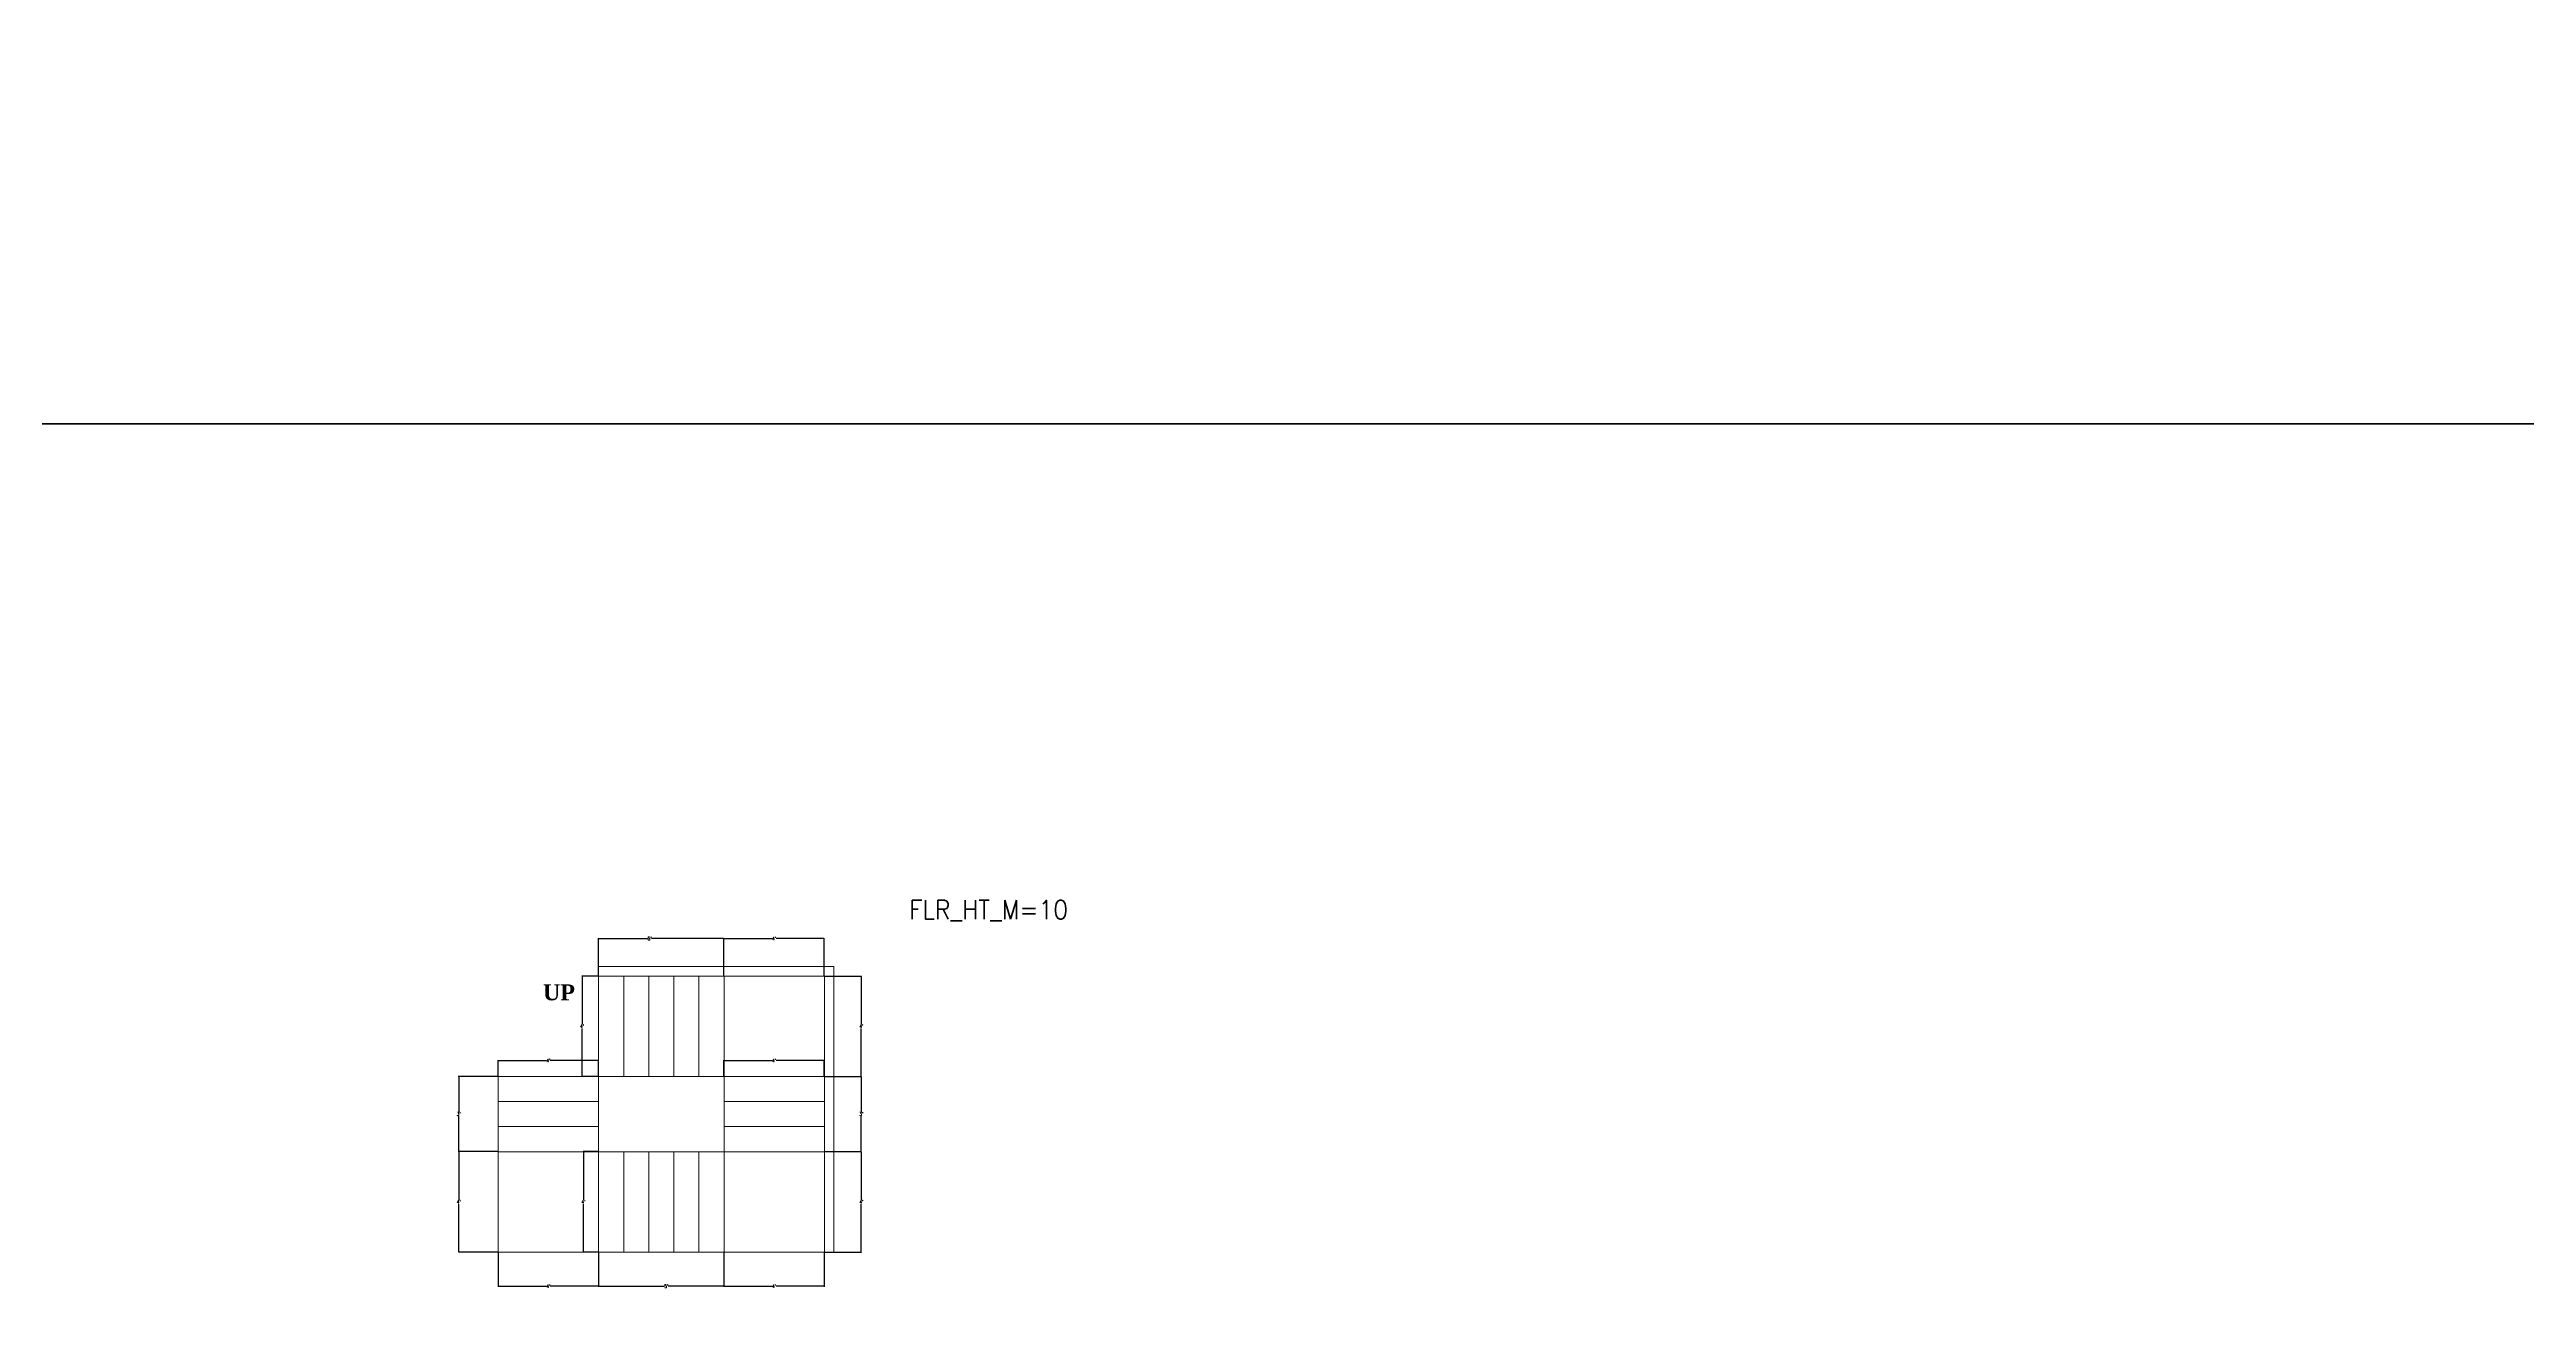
# Model space of a CAD drawing. Header units: feet. Extents: x -2086 to 4549, y -11457 to -6010.
# Drawn here: x -39 to 1146, y -10101 to -9496 of the extents above; entities that cross this region are included whole.
import ezdxf

# ---------------------------------------------------------------- set-up
doc = ezdxf.new("R2010")
doc.units = ezdxf.units.FT
doc.header["$MEASUREMENT"] = 0
for name, color, linetype, lineweight in [('BLK_1_FLR_-1_STAIR_1', 7, 'Continuous', 0), ('BLK_1_FLR_-1_STAIR_1_FLIGHT_2', 7, 'Continuous', 0), ('BLK_1_FLR_-1_STAIR_1_FLIGHT_3', 7, 'Continuous', 0), ('BLK_1_FLR_-1_STAIR_1_FLIGHT_4', 7, 'Continuous', 0), ('BLK_1_FLR_-1_STAIR_1_LANDING_1', 7, 'Continuous', 0), ('BLK_1_FLR_-1_STAIR_1_LANDING_2', 7, 'Continuous', 0), ('BLK_1_FLR_-1_STAIR_1_LANDING_3', 7, 'Continuous', 0)]:
    doc.layers.add(name, color=color, linetype=linetype, lineweight=lineweight)
doc.layers.add('BLK_1_FLR_-1_STAIR_1_FLIGHT_1', color=7, linetype='Continuous', lineweight=0, true_color=0xffffff)
doc.styles.add('MtXpl_Georgia', font='Georgia Bold.ttf')
doc.styles.get("Standard").update_dxf_attribs({"font": 'standard'})
doc.dimstyles.get("Standard").update_dxf_attribs({"dimtxt": 1.625, "dimasz": 0.18, "dimexe": 0.18, "dimexo": 0.0625, "dimgap": 0.09, "dimtad": 0, "dimtih": 1, "dimtoh": 1, "dimdec": 1, "dimzin": 0, "dimdsep": 46, "dimlunit": 4, "dimtxsty": 'standard', "dimcen": 0.09, "dimadec": 0, "dimazin": 0, "dimtfac": 1, "dimtdec": 1, "dimtofl": 0, "dimtmove": 0, "dimatfit": 3, "dimfxl": 1, "dimtolj": 1, "dimtzin": 0, "dimarcsym": 0})

# ---------------------------------------------------------------- blocks, each defined once
blk = doc.blocks.new('*D182')
at = {"layer": 'BLK_1_FLR_-1_STAIR_1_FLIGHT_1', "color": 0, "lineweight": -2, "transparency": 16777216}
for p, q in [((223.7, -9939.2), (223.7, -9921.1)), ((223.9, -9921.3), (247.1, -9921.3)), ((283.5, -9921.3), (249, -9921.3)), ((283.7, -9939.2), (283.7, -9921.1))]:
    blk.add_line(p, q, dxfattribs=at)
at = {"layer": 'BLK_1_FLR_-1_STAIR_1_FLIGHT_1', "color": 0, "transparency": 16777216}
for points in [[(223.9, -9921.2), (223.9, -9921.3), (223.7, -9921.3)], [(283.5, -9921.2), (283.5, -9921.3), (283.7, -9921.3)]]:
    blk.add_solid(points, dxfattribs=at)
at = {"layer": 'Defpoints', "color": 0, "transparency": 16777216}
for p in [(283.7, -9921.3), (223.7, -9939.2), (283.7, -9939.2)]:
    blk.add_point(p, dxfattribs=at)
at = {"layer": 'BLK_1_FLR_-1_STAIR_1_FLIGHT_1', "color": 0, "transparency": 16777216, "insert": (248.1, -9921.3), "char_height": 1.62, "attachment_point": 5}
blk.add_mtext("\\A1;5'", dxfattribs=at)
blk = doc.blocks.new('*D183')
at = {"layer": 'BLK_1_FLR_-1_STAIR_1_FLIGHT_1', "color": 0, "lineweight": -2, "transparency": 16777216}
for p, q in [((223.6, -9939.2), (215.7, -9939.2)), ((215.8, -9939.4), (215.8, -9962.2)), ((215.8, -9987.1), (215.8, -9964.3)), ((223.6, -9987.2), (215.7, -9987.2))]:
    blk.add_line(p, q, dxfattribs=at)
at = {"layer": 'BLK_1_FLR_-1_STAIR_1_FLIGHT_1', "color": 0, "transparency": 16777216}
for points in [[(215.8, -9939.4), (215.9, -9939.4), (215.8, -9939.2)], [(215.8, -9987.1), (215.9, -9987.1), (215.8, -9987.2)]]:
    blk.add_solid(points, dxfattribs=at)
at = {"layer": 'Defpoints', "color": 0, "transparency": 16777216}
for p in [(223.7, -9939.2), (215.8, -9987.2), (223.7, -9987.2)]:
    blk.add_point(p, dxfattribs=at)
at = {"layer": 'BLK_1_FLR_-1_STAIR_1_FLIGHT_1', "color": 0, "transparency": 16777216, "insert": (215.8, -9963.2), "char_height": 1.62, "attachment_point": 5}
blk.add_mtext("\\A1;4'", dxfattribs=at)
blk = doc.blocks.new('*D184')
at = {"layer": 'BLK_1_FLR_-1_STAIR_1_FLIGHT_2', "color": 0, "lineweight": -2, "transparency": 16777216}
for p, q in [((331.8, -9987.2), (349.5, -9987.2)), ((349.4, -9987.4), (349.4, -10004.2)), ((349.4, -10023.1), (349.4, -10006.3)), ((331.8, -10023.2), (349.5, -10023.2))]:
    blk.add_line(p, q, dxfattribs=at)
at = {"layer": 'BLK_1_FLR_-1_STAIR_1_FLIGHT_2', "color": 0, "transparency": 16777216}
for points in [[(349.3, -9987.4), (349.4, -9987.4), (349.4, -9987.2)], [(349.3, -10023.1), (349.4, -10023.1), (349.4, -10023.2)]]:
    blk.add_solid(points, dxfattribs=at)
at = {"layer": 'Defpoints', "color": 0, "transparency": 16777216}
for p in [(331.7, -9987.2), (331.7, -10023.2), (349.4, -10023.2)]:
    blk.add_point(p, dxfattribs=at)
at = {"layer": 'BLK_1_FLR_-1_STAIR_1_FLIGHT_2', "color": 0, "transparency": 16777216, "insert": (349.4, -10005.2), "char_height": 1.62, "attachment_point": 5}
blk.add_mtext("\\A1;3'", dxfattribs=at)
blk = doc.blocks.new('*D185')
at = {"layer": 'BLK_1_FLR_-1_STAIR_1_FLIGHT_2', "color": 0, "lineweight": -2, "transparency": 16777216}
for p, q in [((283.7, -9987.2), (283.7, -9979.4)), ((283.9, -9979.6), (306.8, -9979.6)), ((331.5, -9979.6), (308.6, -9979.6)), ((331.7, -9987.2), (331.7, -9979.4))]:
    blk.add_line(p, q, dxfattribs=at)
at = {"layer": 'BLK_1_FLR_-1_STAIR_1_FLIGHT_2', "color": 0, "transparency": 16777216}
for points in [[(283.9, -9979.5), (283.9, -9979.6), (283.7, -9979.6)], [(331.5, -9979.5), (331.5, -9979.6), (331.7, -9979.6)]]:
    blk.add_solid(points, dxfattribs=at)
at = {"layer": 'Defpoints', "color": 0, "transparency": 16777216}
for p in [(283.7, -9987.2), (331.7, -9979.6), (331.7, -9987.2)]:
    blk.add_point(p, dxfattribs=at)
at = {"layer": 'BLK_1_FLR_-1_STAIR_1_FLIGHT_2', "color": 0, "transparency": 16777216, "insert": (307.7, -9979.6), "char_height": 1.62, "attachment_point": 5}
blk.add_mtext("\\A1;4'", dxfattribs=at)
blk = doc.blocks.new('*D186')
at = {"layer": 'BLK_1_FLR_-1_STAIR_1_FLIGHT_3', "color": 0, "lineweight": -2, "transparency": 16777216}
for p, q in [((223.7, -10071.3), (223.7, -10087.8)), ((283.7, -10071.3), (283.7, -10087.8)), ((223.9, -10087.6), (255.1, -10087.6)), ((283.5, -10087.6), (257, -10087.6))]:
    blk.add_line(p, q, dxfattribs=at)
at = {"layer": 'BLK_1_FLR_-1_STAIR_1_FLIGHT_3', "color": 0, "transparency": 16777216}
for points in [[(223.9, -10087.6), (223.9, -10087.6), (223.7, -10087.6)], [(283.5, -10087.6), (283.5, -10087.6), (283.7, -10087.6)]]:
    blk.add_solid(points, dxfattribs=at)
at = {"layer": 'Defpoints', "color": 0, "transparency": 16777216}
for p in [(223.7, -10071.2), (283.7, -10071.2), (283.7, -10087.6)]:
    blk.add_point(p, dxfattribs=at)
at = {"layer": 'BLK_1_FLR_-1_STAIR_1_FLIGHT_3', "color": 0, "transparency": 16777216, "insert": (256.1, -10087.6), "char_height": 1.62, "attachment_point": 5}
blk.add_mtext("\\A1;5'", dxfattribs=at)
blk = doc.blocks.new('*D187')
at = {"layer": 'BLK_1_FLR_-1_STAIR_1_FLIGHT_3', "color": 0, "lineweight": -2, "transparency": 16777216}
for p, q in [((223.6, -10023.2), (216.3, -10023.2)), ((216.5, -10023.4), (216.5, -10046.2)), ((216.5, -10071.1), (216.5, -10048.3)), ((223.6, -10071.2), (216.3, -10071.2))]:
    blk.add_line(p, q, dxfattribs=at)
at = {"layer": 'BLK_1_FLR_-1_STAIR_1_FLIGHT_3', "color": 0, "transparency": 16777216}
for points in [[(216.4, -10023.4), (216.5, -10023.4), (216.5, -10023.2)], [(216.4, -10071.1), (216.5, -10071.1), (216.5, -10071.2)]]:
    blk.add_solid(points, dxfattribs=at)
at = {"layer": 'Defpoints', "color": 0, "transparency": 16777216}
for p in [(216.5, -10023.2), (223.7, -10023.2), (223.7, -10071.2)]:
    blk.add_point(p, dxfattribs=at)
at = {"layer": 'BLK_1_FLR_-1_STAIR_1_FLIGHT_3', "color": 0, "transparency": 16777216, "insert": (216.5, -10047.2), "char_height": 1.62, "attachment_point": 5}
blk.add_mtext("\\A1;4'", dxfattribs=at)
blk = doc.blocks.new('*D188')
at = {"layer": 'BLK_1_FLR_-1_STAIR_1_LANDING_1', "color": 0, "lineweight": -2, "transparency": 16777216}
for p, q in [((331.8, -9939.2), (349.5, -9939.2)), ((349.4, -9939.4), (349.4, -9962.2)), ((349.4, -9987.1), (349.4, -9964.3)), ((331.8, -9987.2), (349.5, -9987.2))]:
    blk.add_line(p, q, dxfattribs=at)
at = {"layer": 'BLK_1_FLR_-1_STAIR_1_LANDING_1', "color": 0, "transparency": 16777216}
for points in [[(349.3, -9939.4), (349.4, -9939.4), (349.4, -9939.2)], [(349.3, -9987.1), (349.4, -9987.1), (349.4, -9987.2)]]:
    blk.add_solid(points, dxfattribs=at)
at = {"layer": 'Defpoints', "color": 0, "transparency": 16777216}
for p in [(331.7, -9939.2), (349.4, -9939.2), (331.7, -9987.2)]:
    blk.add_point(p, dxfattribs=at)
at = {"layer": 'BLK_1_FLR_-1_STAIR_1_LANDING_1', "color": 0, "transparency": 16777216, "insert": (349.4, -9963.2), "char_height": 1.62, "attachment_point": 5}
blk.add_mtext("\\A1;4'", dxfattribs=at)
blk = doc.blocks.new('*D189')
at = {"layer": 'BLK_1_FLR_-1_STAIR_1_LANDING_2', "color": 0, "lineweight": -2, "transparency": 16777216}
for p, q in [((331.8, -10023.2), (349.5, -10023.2)), ((349.4, -10023.4), (349.4, -10046.2)), ((349.4, -10071.1), (349.4, -10048.3)), ((331.8, -10071.2), (349.5, -10071.2))]:
    blk.add_line(p, q, dxfattribs=at)
at = {"layer": 'BLK_1_FLR_-1_STAIR_1_LANDING_2', "color": 0, "transparency": 16777216}
for points in [[(349.3, -10023.4), (349.4, -10023.4), (349.4, -10023.2)], [(349.3, -10071.1), (349.4, -10071.1), (349.4, -10071.2)]]:
    blk.add_solid(points, dxfattribs=at)
at = {"layer": 'Defpoints', "color": 0, "transparency": 16777216}
for p in [(331.7, -10023.2), (331.7, -10071.2), (349.4, -10071.2)]:
    blk.add_point(p, dxfattribs=at)
at = {"layer": 'BLK_1_FLR_-1_STAIR_1_LANDING_2', "color": 0, "transparency": 16777216, "insert": (349.4, -10047.2), "char_height": 1.62, "attachment_point": 5}
blk.add_mtext("\\A1;4'", dxfattribs=at)
blk = doc.blocks.new('*D190')
at = {"layer": 'BLK_1_FLR_-1_STAIR_1_LANDING_2', "color": 0, "lineweight": -2, "transparency": 16777216}
for p, q in [((283.7, -10071.3), (283.7, -10087.8)), ((331.7, -10071.3), (331.7, -10087.8)), ((283.9, -10087.6), (306.8, -10087.6)), ((331.5, -10087.6), (308.6, -10087.6))]:
    blk.add_line(p, q, dxfattribs=at)
at = {"layer": 'BLK_1_FLR_-1_STAIR_1_LANDING_2', "color": 0, "transparency": 16777216}
for points in [[(283.9, -10087.6), (283.9, -10087.6), (283.7, -10087.6)], [(331.5, -10087.6), (331.5, -10087.6), (331.7, -10087.6)]]:
    blk.add_solid(points, dxfattribs=at)
at = {"layer": 'Defpoints', "color": 0, "transparency": 16777216}
for p in [(283.7, -10071.2), (331.7, -10071.2), (331.7, -10087.6)]:
    blk.add_point(p, dxfattribs=at)
at = {"layer": 'BLK_1_FLR_-1_STAIR_1_LANDING_2', "color": 0, "transparency": 16777216, "insert": (307.7, -10087.6), "char_height": 1.62, "attachment_point": 5}
blk.add_mtext("\\A1;4'", dxfattribs=at)
blk = doc.blocks.new('*D191')
at = {"layer": 'BLK_1_FLR_-1_STAIR_1_LANDING_1', "color": 0, "lineweight": -2, "transparency": 16777216}
for p, q in [((283.7, -9939.2), (283.7, -9921.1)), ((283.9, -9921.3), (306.8, -9921.3)), ((331.5, -9921.3), (308.6, -9921.3)), ((331.7, -9939.2), (331.7, -9921.1))]:
    blk.add_line(p, q, dxfattribs=at)
at = {"layer": 'BLK_1_FLR_-1_STAIR_1_LANDING_1', "color": 0, "transparency": 16777216}
for points in [[(283.9, -9921.2), (283.9, -9921.3), (283.7, -9921.3)], [(331.5, -9921.2), (331.5, -9921.3), (331.7, -9921.3)]]:
    blk.add_solid(points, dxfattribs=at)
at = {"layer": 'Defpoints', "color": 0, "transparency": 16777216}
for p in [(331.7, -9921.3), (283.7, -9939.2), (331.7, -9939.2)]:
    blk.add_point(p, dxfattribs=at)
at = {"layer": 'BLK_1_FLR_-1_STAIR_1_LANDING_1', "color": 0, "transparency": 16777216, "insert": (307.7, -9921.3), "char_height": 1.62, "attachment_point": 5}
blk.add_mtext("\\A1;4'", dxfattribs=at)
blk = doc.blocks.new('*D192')
at = {"layer": 'BLK_1_FLR_-1_STAIR_1_FLIGHT_4', "color": 0, "lineweight": -2, "transparency": 16777216}
for p, q in [((175.6, -9987.2), (156.6, -9987.2)), ((156.8, -9987.4), (156.8, -10004.2)), ((156.8, -10023.1), (156.8, -10006.3)), ((175.6, -10023.2), (156.6, -10023.2))]:
    blk.add_line(p, q, dxfattribs=at)
at = {"layer": 'BLK_1_FLR_-1_STAIR_1_FLIGHT_4', "color": 0, "transparency": 16777216}
for points in [[(156.8, -9987.4), (156.8, -9987.4), (156.8, -9987.2)], [(156.8, -10023.1), (156.8, -10023.1), (156.8, -10023.2)]]:
    blk.add_solid(points, dxfattribs=at)
at = {"layer": 'Defpoints', "color": 0, "transparency": 16777216}
for p in [(175.7, -9987.2), (156.8, -10023.2), (175.7, -10023.2)]:
    blk.add_point(p, dxfattribs=at)
at = {"layer": 'BLK_1_FLR_-1_STAIR_1_FLIGHT_4', "color": 0, "transparency": 16777216, "insert": (156.8, -10005.2), "char_height": 1.62, "attachment_point": 5}
blk.add_mtext("\\A1;3'", dxfattribs=at)
blk = doc.blocks.new('*D193')
at = {"layer": 'BLK_1_FLR_-1_STAIR_1_FLIGHT_4', "color": 0, "lineweight": -2, "transparency": 16777216}
for p, q in [((175.7, -9987.2), (175.7, -9979.4)), ((175.9, -9979.6), (198.8, -9979.6)), ((223.5, -9979.6), (200.6, -9979.6)), ((223.7, -9987.2), (223.7, -9979.4))]:
    blk.add_line(p, q, dxfattribs=at)
at = {"layer": 'BLK_1_FLR_-1_STAIR_1_FLIGHT_4', "color": 0, "transparency": 16777216}
for points in [[(175.9, -9979.5), (175.9, -9979.6), (175.7, -9979.6)], [(223.5, -9979.5), (223.5, -9979.6), (223.7, -9979.6)]]:
    blk.add_solid(points, dxfattribs=at)
at = {"layer": 'Defpoints', "color": 0, "transparency": 16777216}
for p in [(175.7, -9987.2), (223.7, -9979.6), (223.7, -9987.2)]:
    blk.add_point(p, dxfattribs=at)
at = {"layer": 'BLK_1_FLR_-1_STAIR_1_FLIGHT_4', "color": 0, "transparency": 16777216, "insert": (199.7, -9979.6), "char_height": 1.62, "attachment_point": 5}
blk.add_mtext("\\A1;4'", dxfattribs=at)
blk = doc.blocks.new('*D194')
at = {"layer": 'BLK_1_FLR_-1_STAIR_1_LANDING_3', "color": 0, "lineweight": -2, "transparency": 16777216}
for p, q in [((175.6, -10023.2), (156.7, -10023.2)), ((156.8, -10023.4), (156.8, -10046.2)), ((156.8, -10071.1), (156.8, -10048.3)), ((175.6, -10071.2), (156.7, -10071.2))]:
    blk.add_line(p, q, dxfattribs=at)
at = {"layer": 'BLK_1_FLR_-1_STAIR_1_LANDING_3', "color": 0, "transparency": 16777216}
for points in [[(156.8, -10023.4), (156.9, -10023.4), (156.8, -10023.2)], [(156.8, -10071.1), (156.9, -10071.1), (156.8, -10071.2)]]:
    blk.add_solid(points, dxfattribs=at)
at = {"layer": 'Defpoints', "color": 0, "transparency": 16777216}
for p in [(175.7, -10023.2), (156.8, -10071.2), (175.7, -10071.2)]:
    blk.add_point(p, dxfattribs=at)
at = {"layer": 'BLK_1_FLR_-1_STAIR_1_LANDING_3', "color": 0, "transparency": 16777216, "insert": (156.8, -10047.2), "char_height": 1.62, "attachment_point": 5}
blk.add_mtext("\\A1;4'", dxfattribs=at)
blk = doc.blocks.new('*D195')
at = {"layer": 'BLK_1_FLR_-1_STAIR_1_LANDING_3', "color": 0, "lineweight": -2, "transparency": 16777216}
for p, q in [((175.7, -10071.3), (175.7, -10087.8)), ((223.7, -10071.3), (223.7, -10087.8)), ((175.9, -10087.6), (198.8, -10087.6)), ((223.5, -10087.6), (200.6, -10087.6))]:
    blk.add_line(p, q, dxfattribs=at)
at = {"layer": 'BLK_1_FLR_-1_STAIR_1_LANDING_3', "color": 0, "transparency": 16777216}
for points in [[(175.9, -10087.6), (175.9, -10087.6), (175.7, -10087.6)], [(223.5, -10087.6), (223.5, -10087.6), (223.7, -10087.6)]]:
    blk.add_solid(points, dxfattribs=at)
at = {"layer": 'Defpoints', "color": 0, "transparency": 16777216}
for p in [(175.7, -10071.2), (223.7, -10071.2), (223.7, -10087.6)]:
    blk.add_point(p, dxfattribs=at)
at = {"layer": 'BLK_1_FLR_-1_STAIR_1_LANDING_3', "color": 0, "transparency": 16777216, "insert": (199.7, -10087.6), "char_height": 1.62, "attachment_point": 5}
blk.add_mtext("\\A1;4'", dxfattribs=at)

msp = doc.modelspace()

# ---------------------------------------------------------------- linework, layer by layer
for points in [[(-1223.89, -8784.21), (4548.57, -8784.21), (4548.57, -9675.01), (-1223.89, -9675.01), (-1223.89, -8784.21)], [(-1223.89, -9675.01), (4548.57, -9675.01), (4548.57, -10565.82), (-1223.89, -10565.82), (-1223.89, -9675.01)]]:
    msp.add_lwpolyline(points, close=True)
at = {"layer": 'BLK_1_FLR_-1_STAIR_1'}
msp.add_lwpolyline([(336.23, -9934.72), (223.71, -9934.72), (223.71, -10071.25), (336.23, -10071.25)], close=True, dxfattribs=at)
at = {"layer": 'BLK_1_FLR_-1_STAIR_1_FLIGHT_1', "color": 3}
for p, q in [((223.71, -9987.25), (223.71, -9939.25)), ((235.71, -9987.25), (235.71, -9939.25)), ((247.71, -9987.25), (247.71, -9939.25)), ((259.71, -9987.25), (259.71, -9939.25)), ((271.71, -9987.25), (271.71, -9939.25)), ((283.71, -9987.25), (283.71, -9939.25))]:
    msp.add_line(p, q, dxfattribs=at)
at = {"layer": 'BLK_1_FLR_-1_STAIR_1_FLIGHT_1'}
msp.add_lwpolyline([(223.71, -9939.25), (223.71, -9987.25), (283.71, -9987.25), (283.71, -9939.25), (223.71, -9939.25)], close=True, dxfattribs=at)
at = {"layer": 'BLK_1_FLR_-1_STAIR_1_FLIGHT_2', "color": 3}
for p, q in [((283.71, -9987.25), (331.71, -9987.25)), ((283.71, -9999.25), (331.71, -9999.25)), ((283.71, -10011.25), (331.71, -10011.25)), ((283.71, -10023.25), (331.71, -10023.25))]:
    msp.add_line(p, q, dxfattribs=at)
at = {"layer": 'BLK_1_FLR_-1_STAIR_1_FLIGHT_2'}
msp.add_lwpolyline([(283.71, -9987.25), (331.71, -9987.25), (331.71, -10023.25), (283.71, -10023.25), (283.71, -9987.25)], close=True, dxfattribs=at)
at = {"layer": 'BLK_1_FLR_-1_STAIR_1_FLIGHT_3', "color": 3}
for p, q in [((223.71, -10071.25), (223.71, -10023.25)), ((235.71, -10023.25), (235.71, -10071.25)), ((247.71, -10023.25), (247.71, -10071.25)), ((259.71, -10023.25), (259.71, -10071.25)), ((271.71, -10023.25), (271.71, -10071.25)), ((283.71, -10023.25), (283.71, -10071.25))]:
    msp.add_line(p, q, dxfattribs=at)
at = {"layer": 'BLK_1_FLR_-1_STAIR_1_FLIGHT_3'}
msp.add_lwpolyline([(223.71, -10023.25), (283.71, -10023.25), (283.71, -10071.25), (223.71, -10071.25), (223.71, -10023.25)], close=True, dxfattribs=at)
at = {"layer": 'BLK_1_FLR_-1_STAIR_1_FLIGHT_4', "color": 3}
for p, q in [((175.71, -9987.25), (223.71, -9987.25)), ((175.71, -9999.25), (223.71, -9999.25)), ((175.71, -10011.25), (223.71, -10011.25)), ((175.71, -10023.25), (223.71, -10023.25))]:
    msp.add_line(p, q, dxfattribs=at)
at = {"layer": 'BLK_1_FLR_-1_STAIR_1_FLIGHT_4'}
msp.add_lwpolyline([(175.71, -9987.25), (223.71, -9987.25), (223.71, -10023.25), (175.71, -10023.25), (175.71, -9987.25)], close=True, dxfattribs=at)
at = {"layer": 'BLK_1_FLR_-1_STAIR_1_LANDING_1'}
msp.add_lwpolyline([(283.71, -9939.25), (331.71, -9939.25), (331.71, -9987.25), (283.71, -9987.25), (283.71, -9939.25)], close=True, dxfattribs=at)
at = {"layer": 'BLK_1_FLR_-1_STAIR_1_LANDING_2'}
msp.add_lwpolyline([(283.71, -10023.25), (331.71, -10023.25), (331.71, -10071.25), (283.71, -10071.25), (283.71, -10023.25)], close=True, dxfattribs=at)
at = {"layer": 'BLK_1_FLR_-1_STAIR_1_LANDING_3'}
msp.add_lwpolyline([(175.71, -10023.25), (223.71, -10023.25), (223.71, -10071.25), (175.71, -10071.25), (175.71, -10023.25)], close=True, dxfattribs=at)

# ---------------------------------------------------------------- texts
at = {"style": 'MtXpl_Georgia'}
msp.add_text('UP', height=7.618, dxfattribs=at).set_placement((197.09, -9950.81))
at = {"layer": 'BLK_1_FLR_-1_STAIR_1', "insert": (372.3, -9902.97), "char_height": 9.0057, "width": 96.0609, "attachment_point": 1}
msp.add_mtext('FLR_HT_M=10', dxfattribs=at)

# ---------------------------------------------------------------- dimensions: what is measured, and where the dimension line sits
at = {"layer": 'BLK_1_FLR_-1_STAIR_1_FLIGHT_1', "color": 1}
dim = msp.add_linear_dim(base=(283.71, -9921.27), p1=(223.71, -9939.25), p2=(283.71, -9939.25), dimstyle='Standard', dxfattribs=at)
dim.commit()
dim.dimension.update_dxf_attribs({"geometry": '*D182', "text_midpoint": (248.08, -9921.27), "dimtype": 160})
at = {"layer": 'BLK_1_FLR_-1_STAIR_1_FLIGHT_1', "color": 2}
dim = msp.add_linear_dim(base=(215.83, -9987.25), p1=(223.71, -9939.25), p2=(223.71, -9987.25), angle=90, dimstyle='Standard', dxfattribs=at)
dim.commit()
dim.dimension.update_dxf_attribs({"geometry": '*D183', "text_midpoint": (215.83, -9963.25), "dimtype": 160})
at = {"layer": 'BLK_1_FLR_-1_STAIR_1_FLIGHT_2', "color": 2}
dim = msp.add_linear_dim(base=(331.71, -9979.56), p1=(283.71, -9987.25), p2=(331.71, -9987.25), dimstyle='Standard', dxfattribs=at)
dim.commit()
dim.dimension.update_dxf_attribs({"geometry": '*D185', "text_midpoint": (307.71, -9979.56)})
at = {"layer": 'BLK_1_FLR_-1_STAIR_1_FLIGHT_2', "color": 1}
dim = msp.add_linear_dim(base=(349.37, -10023.25), p1=(331.71, -9987.25), p2=(331.71, -10023.25), angle=90, dimstyle='Standard', dxfattribs=at)
dim.commit()
dim.dimension.update_dxf_attribs({"geometry": '*D184', "text_midpoint": (349.37, -10005.25)})
at = {"layer": 'BLK_1_FLR_-1_STAIR_1_FLIGHT_3', "color": 2}
dim = msp.add_linear_dim(base=(216.48, -10023.25), p1=(223.71, -10071.25), p2=(223.71, -10023.25), angle=90, dimstyle='Standard', dxfattribs=at)
dim.commit()
dim.dimension.update_dxf_attribs({"geometry": '*D187', "text_midpoint": (216.48, -10047.25), "dimtype": 160})
at = {"layer": 'BLK_1_FLR_-1_STAIR_1_FLIGHT_3', "color": 1}
dim = msp.add_linear_dim(base=(283.71, -10087.62), p1=(223.71, -10071.25), p2=(283.71, -10071.25), dimstyle='Standard', dxfattribs=at)
dim.commit()
dim.dimension.update_dxf_attribs({"geometry": '*D186', "text_midpoint": (256.05, -10087.62), "dimtype": 160})
at = {"layer": 'BLK_1_FLR_-1_STAIR_1_FLIGHT_4', "color": 1}
dim = msp.add_linear_dim(base=(156.82, -10023.25), p1=(175.71, -9987.25), p2=(175.71, -10023.25), angle=90, dimstyle='Standard', dxfattribs=at)
dim.commit()
dim.dimension.update_dxf_attribs({"geometry": '*D192', "text_midpoint": (156.82, -10005.25)})
at = {"layer": 'BLK_1_FLR_-1_STAIR_1_FLIGHT_4', "color": 2}
dim = msp.add_linear_dim(base=(223.71, -9979.56), p1=(175.71, -9987.25), p2=(223.71, -9987.25), dimstyle='Standard', dxfattribs=at)
dim.commit()
dim.dimension.update_dxf_attribs({"geometry": '*D193', "text_midpoint": (199.71, -9979.56)})
at = {"layer": 'BLK_1_FLR_-1_STAIR_1_LANDING_1', "color": 1}
dim = msp.add_linear_dim(base=(331.71, -9921.27), p1=(283.71, -9939.25), p2=(331.71, -9939.25), dimstyle='Standard', dxfattribs=at)
dim.commit()
dim.dimension.update_dxf_attribs({"geometry": '*D191', "text_midpoint": (307.71, -9921.27)})
at = {"layer": 'BLK_1_FLR_-1_STAIR_1_LANDING_1', "color": 2}
dim = msp.add_linear_dim(base=(349.37, -9939.25), p1=(331.71, -9987.25), p2=(331.71, -9939.25), angle=90, dimstyle='Standard', dxfattribs=at)
dim.commit()
dim.dimension.update_dxf_attribs({"geometry": '*D188', "text_midpoint": (349.37, -9963.25)})
at = {"layer": 'BLK_1_FLR_-1_STAIR_1_LANDING_2', "color": 2}
dim = msp.add_linear_dim(base=(349.37, -10071.25), p1=(331.71, -10023.25), p2=(331.71, -10071.25), angle=90, dimstyle='Standard', dxfattribs=at)
dim.commit()
dim.dimension.update_dxf_attribs({"geometry": '*D189', "text_midpoint": (349.37, -10047.25)})
at = {"layer": 'BLK_1_FLR_-1_STAIR_1_LANDING_2', "color": 1}
dim = msp.add_linear_dim(base=(331.71, -10087.62), p1=(283.71, -10071.25), p2=(331.71, -10071.25), dimstyle='Standard', dxfattribs=at)
dim.commit()
dim.dimension.update_dxf_attribs({"geometry": '*D190', "text_midpoint": (307.71, -10087.62)})
at = {"layer": 'BLK_1_FLR_-1_STAIR_1_LANDING_3', "color": 2}
dim = msp.add_linear_dim(base=(156.85, -10071.25), p1=(175.71, -10023.25), p2=(175.71, -10071.25), angle=90, dimstyle='Standard', dxfattribs=at)
dim.commit()
dim.dimension.update_dxf_attribs({"geometry": '*D194', "text_midpoint": (156.85, -10047.25)})
at = {"layer": 'BLK_1_FLR_-1_STAIR_1_LANDING_3', "color": 1}
dim = msp.add_linear_dim(base=(223.71, -10087.62), p1=(175.71, -10071.25), p2=(223.71, -10071.25), dimstyle='Standard', dxfattribs=at)
dim.commit()
dim.dimension.update_dxf_attribs({"geometry": '*D195', "text_midpoint": (199.71, -10087.62)})

doc.saveas('drawing.dxf')
